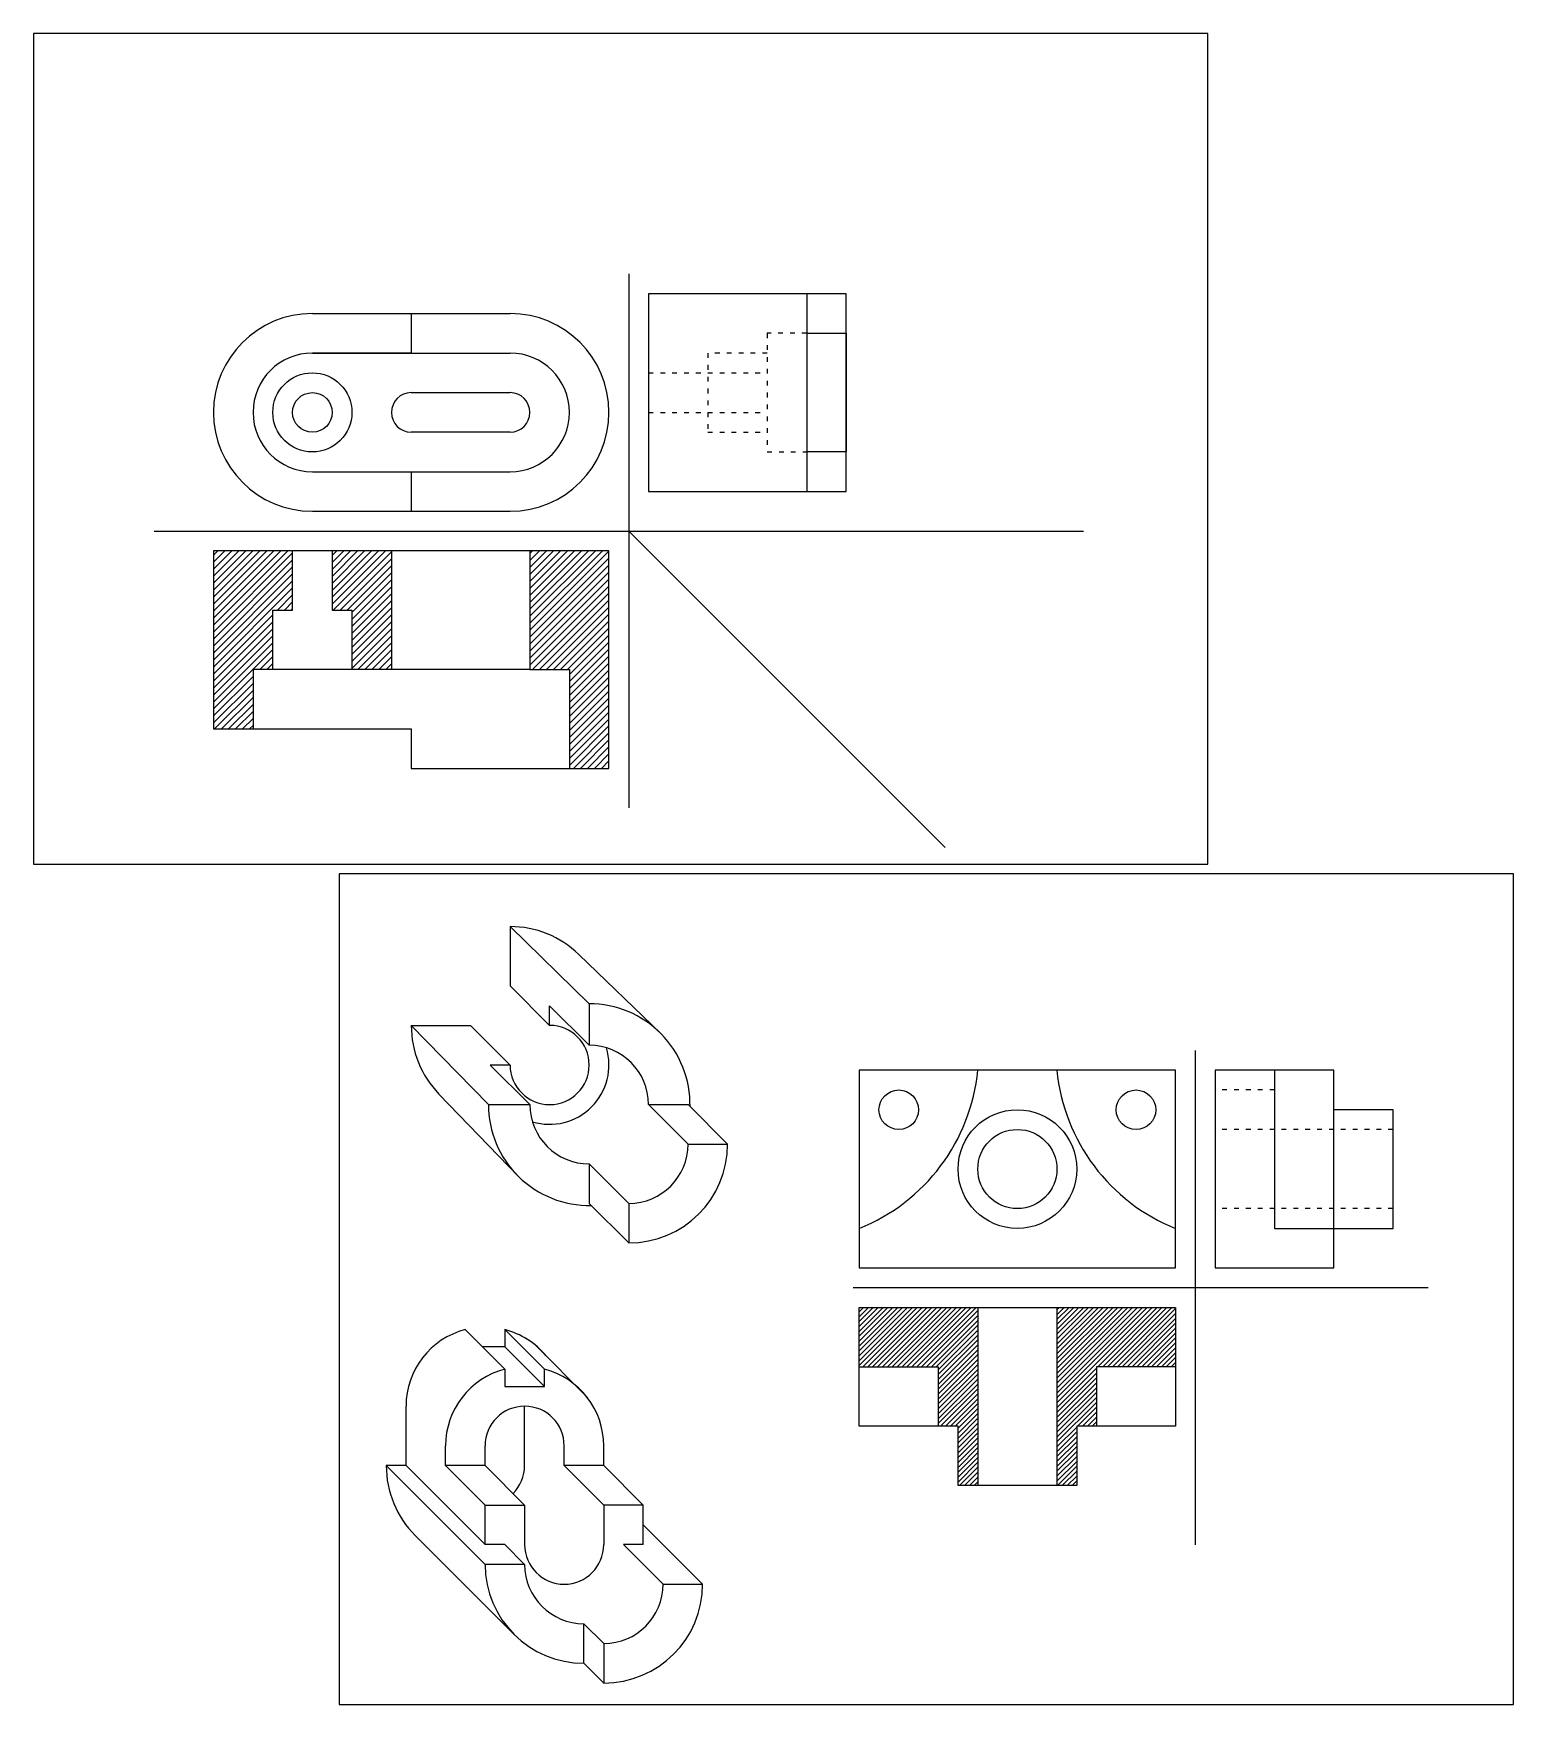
# Model space of a CAD drawing. Header units: millimetres. Extents: x -221 to 154, y -252 to 171.
import ezdxf

# ---------------------------------------------------------------- set-up
doc = ezdxf.new("R2010")
doc.units = ezdxf.units.MM
doc.header["$LTSCALE"] = 0.1
doc.header["$MEASUREMENT"] = 0
doc.linetypes.add('ACAD_ISO03W100', pattern=[30, 12, -18])

msp = doc.modelspace()

# ---------------------------------------------------------------- hatches: boundary and pattern name
h = msp.add_hatch()
h.set_pattern_fill('ANSI31', color=256, scale=10)
h.paths.add_polyline_path([(-155, 40), (-175, 40), (-175, -5), (-165, -5), (-165, 10), (-160, 10), (-160, 25), (-155, 25)])
h.paths.add_polyline_path([(-130, 40), (-145, 40), (-145, 25), (-140, 25), (-140, 10), (-130, 10)])
h.paths.add_polyline_path([(-75, 40), (-95, 40), (-95, 10), (-85, 10), (-85, -15), (-75, -15)])
h = msp.add_hatch()
h.set_pattern_fill('ANSI31', color=256, scale=7)
h.set_pattern_definition([(45, (-66.7335, -191.3135), (-0.6187184, 0.6187184), [])])
h.paths.add_polyline_path([(8.27, -166.31), (8.27, -181.31), (13.27, -181.31), (13.27, -196.31), (18.27, -196.31), (18.27, -151.31), (-11.73, -151.31), (-11.73, -166.31)])
h.paths.add_polyline_path([(38.27, -151.31), (38.27, -196.31), (43.27, -196.31), (43.27, -181.31), (48.27, -181.31), (48.27, -166.31), (68.27, -166.31), (68.27, -151.31)])

# ---------------------------------------------------------------- linework, layer by layer
for p, q in [((-70, 110), (-70, -25)), ((-15, 105), (-65, 105)), ((-65, 105), (-65, 55)), ((-25, 105), (-25, 55)), ((-15, 55), (-15, 105)), ((-150, 100), (-125, 100)), ((-125, 100), (-100, 100)), ((-125, 100), (-125, 90)), ((-25, 95), (-15, 95)), ((-15, 95), (-15, 65)), ((-125, 90), (-150, 90)), ((-150, 90), (-100, 90)), ((-125, 80), (-100, 80)), ((-100, 70), (-125, 70)), ((-15, 65), (-25, 65)), ((-150, 60), (-100, 60)), ((-125, 60), (-125, 50)), ((-65, 55), (-15, 55)), ((-150, 50), (-100, 50)), ((-190, 45), (45, 45)), ((-70, 45), (10, -35)), ((-75, 40), (-175, 40)), ((-175, 40), (-175, -5)), ((-155, 25), (-155, 40)), ((-145, 40), (-145, 25)), ((-130, 40), (-130, 10)), ((-95, 40), (-95, 10)), ((-75, -15), (-75, 40)), ((-160, 10), (-160, 25)), ((-160, 25), (-155, 25)), ((-145, 25), (-140, 25)), ((-140, 25), (-140, 10)), ((-95, 10), (-165, 10)), ((-165, 10), (-165, -5)), ((-95, 10), (-85, 10)), ((-85, 10), (-85, -15)), ((-175, -5), (-125, -5)), ((-125, -5), (-125, -15)), ((-125, -15), (-75, -15)), ((-80, -74.5), (-100, -55)), ((-100, -55), (-100, -70)), ((-61.8, -82.15), (-82.63, -62.02)), ((-100, -70), (-90, -80)), ((-90, -80), (-90, -75)), ((-90, -75), (-80, -85)), ((-80, -74.5), (-80, -85)), ((-105.5, -100), (-125, -80)), ((-125, -80), (-110, -80)), ((-110, -80), (-100, -90)), ((73.27, -86.31), (73.27, -211.31)), ((-100, -90), (-105, -90)), ((-105, -90), (-95, -100)), ((68.27, -91.31), (-11.73, -91.31)), ((-11.73, -91.31), (-11.73, -141.31)), ((68.27, -141.31), (68.27, -91.31)), ((83.27, -91.31), (78.27, -91.31)), ((78.27, -91.31), (78.27, -141.31)), ((108.27, -91.31), (83.27, -91.31)), ((93.27, -91.31), (93.27, -131.31)), ((108.27, -141.31), (108.27, -91.31)), ((-97.85, -118.2), (-117.98, -97.37)), ((-105.5, -100), (-95, -100)), ((-55, -110), (-65, -100)), ((-65, -100), (-55, -100)), ((-55, -100), (-45, -110)), ((123.27, -101.31), (108.27, -101.31)), ((123.27, -131.31), (123.27, -101.31)), ((-55, -110), (-45, -110)), ((-70, -125), (-80, -115)), ((-80, -115), (-80, -125)), ((-80, -125), (-70, -135)), ((-70, -125), (-70, -135)), ((93.27, -131.31), (123.27, -131.31)), ((-11.73, -141.31), (68.27, -141.31)), ((78.27, -141.31), (108.27, -141.31)), ((-13.27, -146.26), (132.12, -146.26)), ((-11.73, -151.31), (68.27, -151.31)), ((-11.73, -181.31), (-11.73, -151.31)), ((18.27, -151.31), (18.27, -196.31)), ((38.27, -151.31), (38.27, -196.31)), ((68.27, -151.31), (68.27, -181.31)), ((-111.32, -156.9), (-101.32, -166.9)), ((-101.32, -156.9), (-91.32, -166.9)), ((-101.32, -156.9), (-101.32, -161.27)), ((-101.32, -161.27), (-106.96, -161.27)), ((-101.32, -161.27), (-91.32, -171.27)), ((-93.44, -160.97), (-80.51, -174.02)), ((-101.32, -166.9), (-101.32, -171.27)), ((-91.32, -171.27), (-91.32, -166.9)), ((-11.73, -166.31), (8.27, -166.31)), ((8.27, -166.31), (8.27, -181.31)), ((68.27, -166.31), (48.27, -166.31)), ((48.27, -166.31), (48.27, -181.31)), ((-101.32, -171.27), (-91.32, -171.27)), ((-126.32, -191.27), (-126.32, -176.27)), ((-96.32, -191.27), (-96.32, -176.27)), ((13.27, -181.31), (-11.73, -181.31)), ((13.27, -196.31), (13.27, -181.31)), ((68.27, -181.31), (43.27, -181.31)), ((43.27, -181.31), (43.27, -196.31)), ((-116.32, -191.27), (-116.32, -186.27)), ((-106.32, -191.27), (-106.32, -186.27)), ((-86.32, -191.27), (-86.32, -186.27)), ((-76.32, -191.27), (-76.32, -186.27)), ((-126.32, -191.27), (-131.32, -191.27)), ((-131.32, -191.27), (-106.32, -216.27)), ((-106.32, -211.27), (-126.32, -191.27)), ((-106.32, -191.27), (-116.32, -191.27)), ((-116.32, -191.27), (-106.32, -201.27)), ((-96.32, -201.27), (-106.32, -191.27)), ((-76.32, -191.27), (-86.32, -191.27)), ((-86.32, -191.27), (-76.32, -201.27)), ((-66.32, -201.27), (-76.32, -191.27)), ((43.27, -196.31), (13.27, -196.31)), ((-106.32, -211.27), (-106.32, -201.27)), ((-106.32, -201.27), (-96.32, -201.27)), ((-96.32, -201.27), (-96.32, -211.27)), ((-66.32, -201.27), (-76.32, -201.27)), ((-76.32, -201.27), (-76.32, -211.27)), ((-66.32, -211.27), (-66.32, -201.27)), ((-51.32, -221.27), (-66.32, -206.27)), ((-124, -208.95), (-99, -233.95)), ((-101.32, -211.27), (-106.32, -211.27)), ((-96.32, -216.27), (-101.32, -211.27)), ((-61.32, -221.27), (-71.32, -211.27)), ((-66.32, -211.27), (-71.32, -211.27)), ((-96.32, -216.27), (-106.32, -216.27)), ((-61.32, -221.27), (-51.32, -221.27)), ((-81.32, -241.27), (-81.32, -231.27)), ((-81.32, -231.27), (-76.32, -236.27)), ((-76.32, -236.27), (-76.32, -246.27)), ((-76.32, -246.27), (-81.32, -241.27))]:
    msp.add_line(p, q)
at = {"linetype": 'ACAD_ISO03W100'}
for p, q in [((-25, 95), (-35, 95)), ((-35, 95), (-35, 65)), ((-35, 90), (-50, 90)), ((-50, 90), (-50, 70)), ((-65, 85), (-35, 85)), ((-65, 75), (-35, 75)), ((-50, 70), (-35, 70)), ((-35, 65), (-25, 65)), ((93.27, -96.31), (78.27, -96.31)), ((123.27, -106.31), (78.27, -106.31)), ((123.27, -126.31), (78.27, -126.31))]:
    msp.add_line(p, q, dxfattribs=at)
for points in [[(-220.53, -39.19), (76.47, -39.19), (76.47, 170.81), (-220.53, 170.81)], [(-143.26, -251.7), (153.74, -251.7), (153.74, -41.7), (-143.26, -41.7)]]:
    msp.add_lwpolyline(points, close=True)
for centre, radius in [((-150, 75), 10), ((-150, 75), 5), ((-1.73, -101.31), 5), ((58.27, -101.31), 5), ((28.27, -116.31), 15), ((28.27, -116.31), 10)]:
    msp.add_circle(centre, radius)
for centre, radius, start, end in [((-150, 75), 25, 90, 270), ((-100, 75), 25, 270, 90), ((-150, 75), 15, 90, 270), ((-100, 75), 15, 270, 90), ((-125, 75), 5, 90, 270), ((-100, 75), 5, 270, 90), ((-100, -80), 25, 45.9844, 90), ((-80, -100), 25.5, 358.8979, 90), ((-100, -80), 25, 180, 224.0156), ((-90, -90), 10, 180, 90), ((-90, -90), 15, 253.1255, 16.8745), ((-80, -100), 15, 0, 90), ((-29.59, -86.67), 48.08, 291.8014, 354.4588), ((86.12, -86.67), 48.08, 185.5412, 248.1986), ((-80, -100), 25.5, 180, 271.1021), ((-80, -100), 15, 180, 270), ((-70, -110), 15, 270, 0), ((-70, -110), 25, 270, 0), ((-106.32, -176.27), 20, 104.4775, 180), ((-106.32, -176.27), 20, 39.5545, 75.5225), ((-96.32, -186.27), 20, 104.4775, 180), ((-96.32, -186.27), 20, 0, 75.5225), ((-96.32, -186.27), 10, 0, 180), ((-106.32, -191.27), 25, 180, 225), ((-106.32, -191.27), 10, 315, 0), ((-86.32, -211.27), 10, 180, 0), ((-81.32, -216.27), 25, 180, 270), ((-81.32, -216.27), 15, 180, 270), ((-76.32, -221.27), 15, 270, 0), ((-76.32, -221.27), 25, 270, 0)]:
    msp.add_arc(centre, radius, start, end)

doc.saveas('drawing.dxf')
